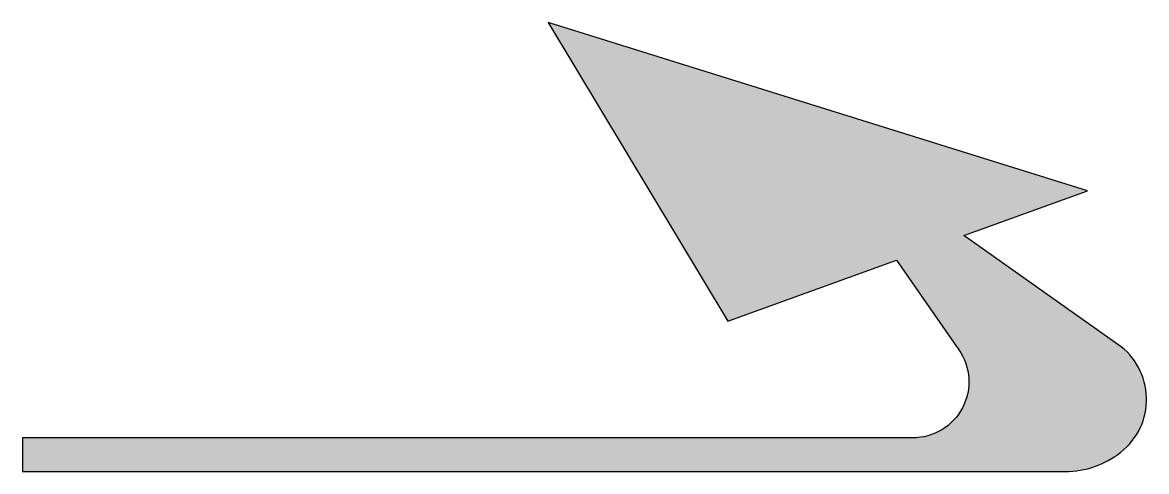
# Model space of a CAD drawing. Header units: metres. Extents: x 0 to 5, y -0.07 to 1.92.
import ezdxf

# ---------------------------------------------------------------- set-up
doc = ezdxf.new("R2010")
doc.units = ezdxf.units.M
doc.header["$LTSCALE"] = 0.2

msp = doc.modelspace()

# ---------------------------------------------------------------- hatches: boundary and pattern name
at = {"true_color": 0xfaf528}
h = msp.add_hatch(color=2, dxfattribs=at)
h.dxf.hatch_style = 1
h.paths.add_polyline_path([(4.886, 0.0111, 0.501082), (4.8732, 0.4915), (4.1881, 0.9756), (4.7381, 1.175), (2.3381, 1.925), (3.1381, 0.595), (3.8881, 0.8669), (4.1654, 0.4676, -0.605515), (3.9601, 0.075), (0, 0.075), (0, -0.075), (4.6381, -0.075, 0.168669)])
msp.add_hatch(color=2, dxfattribs=at).paths.add_polyline_path([(2.3381, 1.925), (3.1381, 0.595), (3.8881, 0.8669), (4.1654, 0.4676, -0.605515), (3.9601, 0.075), (4.6353, -0.0464, 0.818702), (4.8732, 0.4915), (4.1881, 0.9756), (4.7381, 1.175)])

# ---------------------------------------------------------------- linework, layer by layer
at = {"color": 2, "true_color": 0xfaf528, "flags": 128}
msp.add_lwpolyline([(4.886, 0.0111, 0.501082), (4.8732, 0.4915), (4.1881, 0.9756), (4.7381, 1.175), (2.3381, 1.925), (3.1381, 0.595), (3.8881, 0.8669), (4.1654, 0.4676, -0.605515), (3.9601, 0.075), (0, 0.075), (0, -0.075), (4.6381, -0.075, 0.168669)], format="xyb", close=True, dxfattribs=at)

doc.saveas('drawing.dxf')
